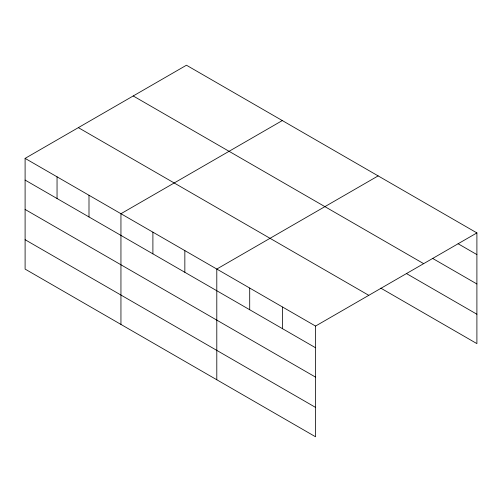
<?xml version="1.0" encoding="UTF-8"?>
<svg xmlns="http://www.w3.org/2000/svg" width="502" height="502" viewBox="0 0 502 502"><rect width="100%" height="100%" fill="white"/><g stroke="black" fill="none" stroke-linecap="round" stroke-linejoin="round"><path stroke-width="0.75" d="M25.1 158.381L315.545 326.068L315.545 436.778L25.1 269.091L25.1 158.381L186.455 65.222L476.9 232.909L476.9 343.619L380.836 288.154M282.306 120.562L120.944 213.72L120.944 324.424M378.15 175.895L216.795 269.053L216.795 379.763M315.545 326.068L476.9 232.909M458.088 243.74L476.9 254.596M432.561 258.379L476.9 283.975M133.212 95.964L423.65 263.65M406.363 273.515L476.9 314.239M78.35 127.64L368.788 295.327M25.1 180.074L315.545 347.754M25.1 209.447L315.545 377.134M25.1 239.711L315.545 407.398M282.626 307.061L282.626 328.754M249.707 288.06L249.707 309.747M184.843 250.611L184.843 272.297M152.897 232.162L152.897 253.855M88.998 195.272L88.998 216.964M57.046 176.829L57.046 198.516"/></g></svg>
